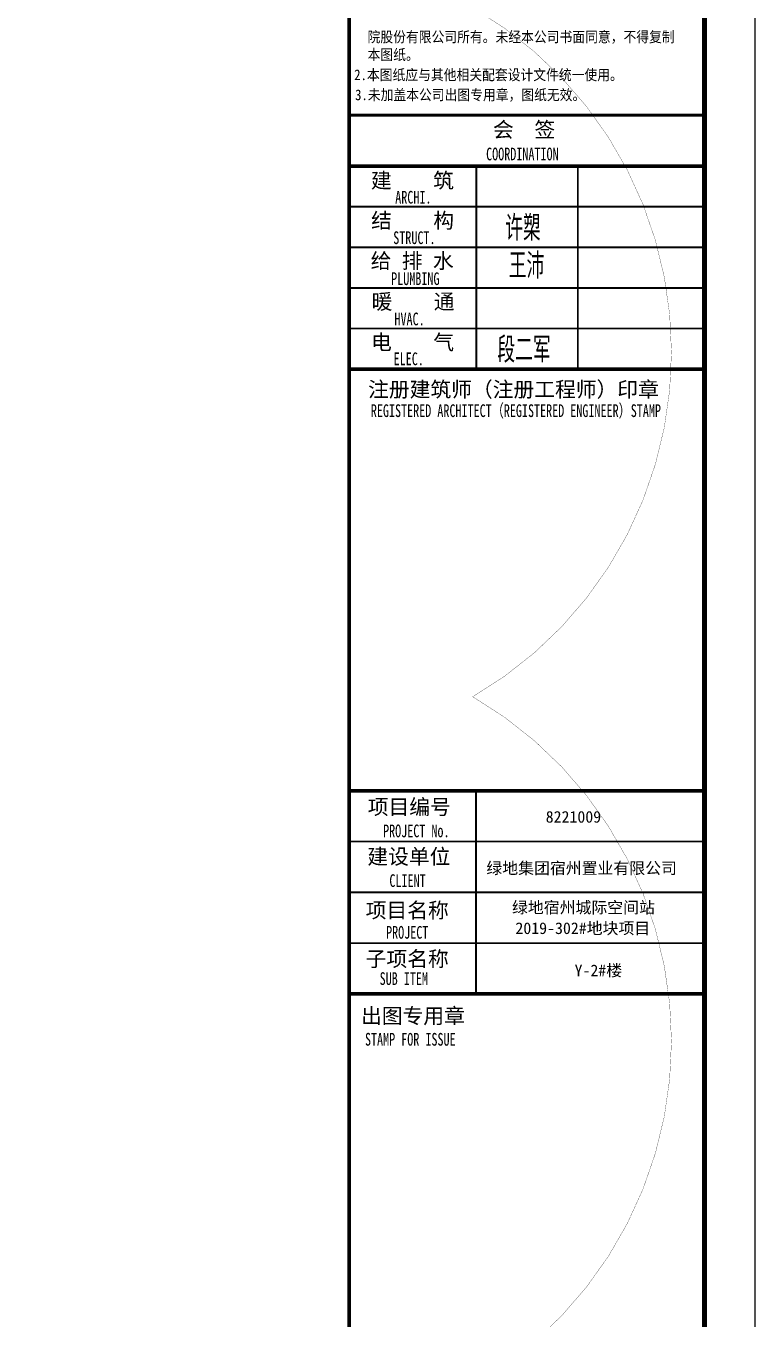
# Model space of a CAD drawing. Extents: x -461650 to 361314, y 245336 to 769729.
# Drawn here: x 42474 to 56842, y 633338 to 658803 of the extents above; entities that cross this region are included whole.
import ezdxf

# ---------------------------------------------------------------- set-up
doc = ezdxf.new("R2010")
doc.units = 0
doc.header["$LTSCALE"] = 1000
doc.layers.get('0').update_dxf_attribs({"linetype": 'CONTINUOUS'})
for name, color, linetype in [('-TK', 7, 'CONTINUOUS'), ('图签文字', 4, 'CONTINUOUS'), ('水平筋标注', 7, 'CONTINUOUS')]:
    doc.layers.add(name, color=color, linetype=linetype)
doc.layers.add('图框', color=9, linetype='CONTINUOUS', lineweight=18)
doc.layers.add('图签', color=147, linetype='CONTINUOUS', lineweight=18)
doc.styles.add('HT', font='simhei.ttf')
doc.styles.add('宋体', font='', dxfattribs={"height": 50})
doc.styles.add('建筑图签-1', font='simhei.ttf', dxfattribs={"width": 0.7})
doc.styles.add('建筑图签-2', font='TXT.shx', dxfattribs={"width": 0.5, "bigfont": 'HZTXT.shx'})
doc.styles.get('宋体').set_extended_font_data('SimSun')

# ---------------------------------------------------------------- blocks, each defined once
blk = doc.blocks.new('A1')
blk.add_lwpolyline([(0, 59400), (0, 0), (84100, 0), (84100, 59400)], close=True)
at = {"const_width": 100}
blk.add_lwpolyline([(2500, 58400), (2500, 1000), (83100, 1000), (83100, 58400)], close=True, dxfattribs=at)
at = {"layer": '图框'}
for points, const_width in [([(76100, 1000), (76100, 58400)], 70), ([(76108, 49400), (83108, 49400)], 60), ([(76108, 48400), (83108, 48400)], 70), ([(76108, 48400), (83108, 48400)], 70), ([(78608, 48400), (78608, 44400)], 35), ([(80608, 48400), (80608, 44400)], 35), ([(76108, 47600), (83108, 47600)], 35), ([(76108, 46800), (83108, 46800)], 35), ([(76108, 46000), (83108, 46000)], 35), ([(76108, 45200), (83108, 45200)], 35), ([(76108, 44400), (83108, 44400)], 70), ([(76100, 36100), (83100, 36100)], 70), ([(76100, 36100), (83100, 36100)], 70), ([(78600, 32100), (78600, 36100)], 35), ([(76100, 35100), (83100, 35100)], 35), ([(76100, 34100), (83100, 34100)], 35), ([(76100, 33100), (83100, 33100)], 35), ([(83100, 32100), (76100, 32100)], 70)]:
    blk.add_lwpolyline(points, dxfattribs=dict(at, const_width=const_width))
for s, height, style, width, p in [('院股份有限公司所有。未经本公司书面同意，不得复制', 210, 'HT', 0.88, (76465, 50839)), ('本图纸。', 210, 'HT', 0.88, (76465, 50489)), (' 2.本图纸应与其他相关配套设计文件统一使用。 ', 210, 'HT', 0.88, (76075, 50092)), ('3.未加盖本公司出图专用章，图纸无效。', 210, 'HT', 0.88, (76218, 49698)), ('COORDINATION', 250, '建筑图签-1', 0.7, (78800, 48513)), ('ARCHI.', 250, '建筑图签-1', 0.7, (77009, 47662)), ('STRUCT.', 250, '建筑图签-1', 0.7, (76970, 46865)), ('PLUMBING', 250, '建筑图签-1', 0.7, (76929, 46058)), ('HVAC.', 250, '建筑图签-1', 0.7, (76994, 45265)), ('ELEC.', 250, '建筑图签-1', 0.7, (76978, 44480)), ('REGISTERED ARCHITECT（REGISTERED ENGINEER）STAMP', 250, '建筑图签-1', 0.7, (76529, 43459)), ('PROJECT No.', 250, '建筑图签-1', 0.7, (76770, 35185, -1799)), ('CLIENT', 250, '建筑图签-1', 0.7, (76894, 34206)), ('PROJECT', 250, '建筑图签-1', 0.7, (76829, 33187)), ('SUB ITEM', 250, '建筑图签-1', 0.7, (76702, 32276)), ('STAMP FOR ISSUE', 250, '建筑图签-1', 0.7, (76413, 31081))]:
    blk.add_text(s, height=height, dxfattribs=dict(at, style=style, width=width)).set_placement(p)
at = {"layer": '图签', "color": 2, "style": '宋体'}
for s, height, p in [('8221009', 229.3, (79974, 35472)), ('绿地集团宿州置业有限公司', 229.34, (78805, 34462)), ('绿地宿州城际空间站', 229.3, (79310, 33688)), ('2019-302#地块项目', 229.34, (79377, 33279)), ('Y-2#楼', 229.3, (80543, 32448))]:
    blk.add_text(s, height=height, dxfattribs=at).set_placement(p)
at = {"layer": '图签文字', "color": 7, "style": '建筑图签-1'}
for s, p in [('会  签', (78935, 48968)), ('建    筑', (76530, 47967)), ('结    构', (76534, 47179)), ('给 排 水', (76525, 46385)), ('暖    通', (76543, 45582)), ('电    气', (76533, 44782)), ('注册建筑师（注册工程师）印章', (76475, 43854)), ('项目编号', (76468, 35632)), ('建设单位', (76460, 34655)), ('项目名称', (76427, 33597)), ('子项名称', (76427, 32640)), ('出图专用章', (76336, 31518))]:
    blk.add_text(s, height=300, dxfattribs=at).set_placement(p)
at = {"layer": '图签文字', "color": 1, "style": '建筑图签-2', "width": 0.7}
for s, p in [('许槊', (79175, 46928)), ('王沛', (79246, 46187)), ('段二军', (79021, 44532))]:
    blk.add_text(s, height=500, dxfattribs=at).set_placement(p)

msp = doc.modelspace()

# ---------------------------------------------------------------- linework, layer by layer
at = {"layer": '水平筋标注', "const_width": 5}
msp.add_lwpolyline([(-30123.8, 672727.03, -0.57735027), (-16556.96, 672727.03, -0.57735027), (-2990.13, 672727.03, -0.57735027), (10576.7, 672727.03, -0.57735027), (24143.53, 672727.03, -0.57735027), (37710.36, 672727.03, -0.57735027), (51277.19, 672727.03, -0.57735027), (51277.19, 659160.2, -0.57735027), (51277.19, 645593.37, -0.57735027), (51277.19, 632026.54, -0.57735027), (51277.19, 618459.71, -0.57735027), (51277.19, 604892.87, -0.57735027), (37710.36, 604892.87, -0.57735027), (24143.53, 604892.87, -0.57735027), (10576.7, 604892.87, -0.57735027), (-2990.13, 604892.87, -0.57735027), (-16556.96, 604892.87, -0.57735027), (-30123.8, 604892.87, -0.57735027), (-30123.8, 618459.71, -0.57735027), (-30123.8, 632026.54, -0.57735027), (-30123.8, 645593.37, -0.57735027), (-30123.8, 659160.2, -0.57735027), (-30123.8, 672727.03, -0.57735027), (-30123.8, 672727.03, -0.57735027)], format="xyb", dxfattribs=at)

# ---------------------------------------------------------------- block references
at = {"layer": '-TK'}
msp.add_blockref('A1', (-27258.09, 607642.09), dxfattribs=at)

doc.saveas('drawing.dxf')
